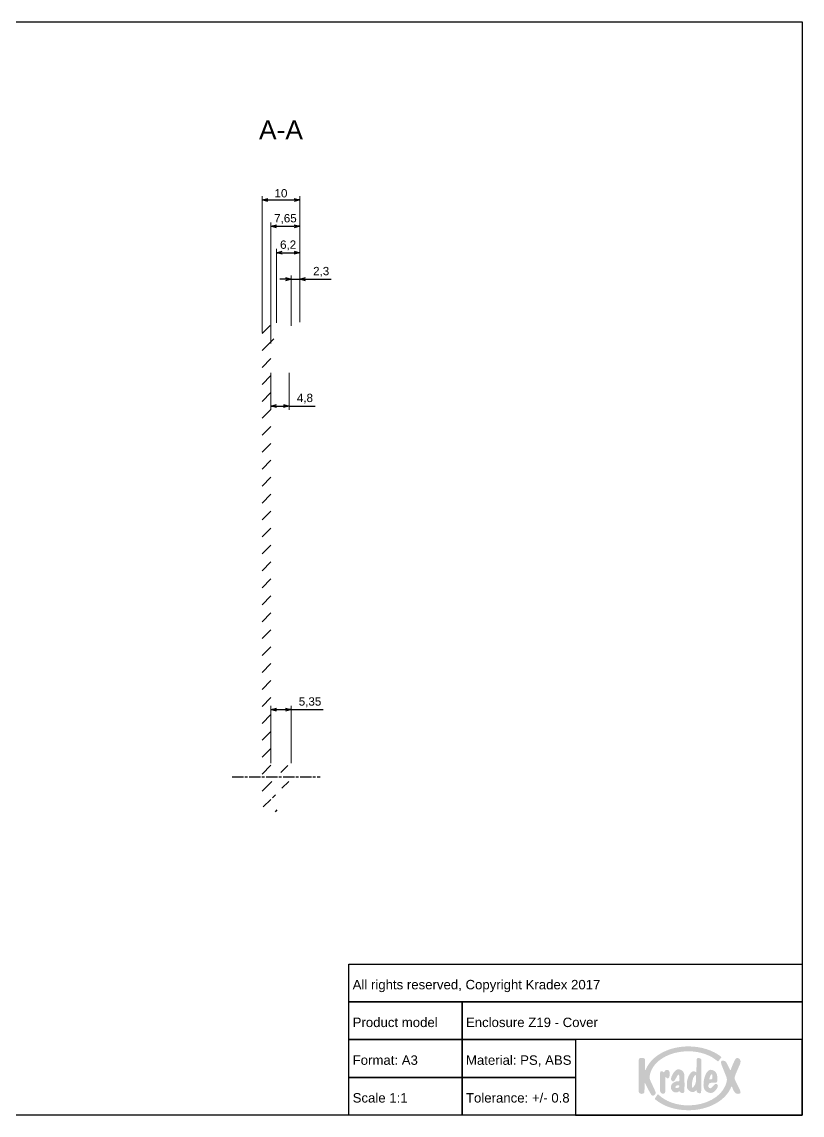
# Paper-space layout 'Cover' of a CAD drawing. Header units: millimetres. Extents: x 0 to 413, y 1 to 290.
# Drawn here: x 206.8 to 413.5, y 0.5 to 290.2 of the extents above; entities that cross this region are included whole.
import ezdxf

# ---------------------------------------------------------------- set-up
doc = ezdxf.new("R2010")
doc.units = ezdxf.units.MM
doc.linetypes.add('ACAD_ISO10W100', pattern=[18, 12, -3, 0, -3])
doc.linetypes.add('AM_ISO08W050x2', pattern=[9, 6, -0.75, 1.5, -0.75])
for name, color, linetype, lineweight in [('MD_Annotation', 7, 'Continuous', 25), ('MD_Axes', 7, 'ACAD_ISO10W100', 25), ('MD_Hatching', 7, 'Continuous', 25)]:
    doc.layers.add(name, color=color, linetype=linetype, lineweight=lineweight)
doc.layers.add('Tabelka', color=7, linetype='Continuous')
doc.styles.get("Standard").update_dxf_attribs({"font": 'arial.ttf'})
doc.dimstyles.new('ISO-25', dxfattribs={"dimtxt": 2.2, "dimasz": 1.5, "dimexe": 1, "dimexo": 0.625, "dimtad": 1, "dimrnd": 0.05, "dimtxsty": 'Standard', "dimblk": 'OPEN30', "dimcen": 2.5, "dimadec": 0, "dimazin": 0, "dimtfac": 1, "dimtmove": 0, "dimatfit": 3, "dimfxl": 1, "dimlwe": 18, "dimarcsym": 0})

# ---------------------------------------------------------------- blocks, each defined once
blk = doc.blocks.new('_Open30')
at = {"color": 0, "linetype": 'ByBlock', "lineweight": -2}
for p, q in [((-1, 0.27), (0, 0)), ((0, 0), (-1, -0.27)), ((0, 0), (-1, 0))]:
    blk.add_line(p, q, dxfattribs=at)
blk = doc.blocks.new('*D79')
at = {"layer": 'Defpoints', "color": 0, "transparency": 16777216}
for p in [(278.17, 107.97), (272.81, 93.15), (278.17, 93.15)]:
    blk.add_point(p, dxfattribs=at)
at = {"layer": 'MD_Annotation', "color": 0, "lineweight": 18, "transparency": 16777216}
for p, q in [((272.81, 93.77), (272.81, 108.97)), ((278.17, 93.77), (278.17, 108.97))]:
    blk.add_line(p, q, dxfattribs=at)
at = {"layer": 'MD_Annotation', "color": 0, "lineweight": -2, "transparency": 16777216}
for p, q in [((274.31, 107.97), (276.67, 107.97)), ((278.17, 107.97), (286.65, 107.97))]:
    blk.add_line(p, q, dxfattribs=at)
at = {"layer": 'MD_Annotation', "color": 0, "lineweight": -2, "transparency": 16777216, "xscale": 1.5, "yscale": 1.5, "zscale": 1.5, "rotation": 180}
blk.add_blockref('_Open30', (272.81, 107.97), dxfattribs=at)
at = {"layer": 'MD_Annotation', "color": 0, "lineweight": -2, "transparency": 16777216, "xscale": 1.5, "yscale": 1.5, "zscale": 1.5}
blk.add_blockref('_Open30', (278.17, 107.97), dxfattribs=at)
at = {"layer": 'MD_Annotation', "color": 0, "transparency": 16777216, "insert": (283.16, 109.92), "char_height": 2.2, "attachment_point": 5}
blk.add_mtext('5,35', dxfattribs=at)
blk = doc.blocks.new('*D80')
at = {"layer": 'Defpoints', "color": 0, "transparency": 16777216}
for p in [(280.46, 243.02), (280.46, 210.02), (270.46, 207.28)]:
    blk.add_point(p, dxfattribs=at)
at = {"layer": 'MD_Annotation', "color": 0, "lineweight": 18, "transparency": 16777216}
for p, q in [((270.46, 207.91), (270.46, 244.02)), ((280.46, 210.64), (280.46, 244.02))]:
    blk.add_line(p, q, dxfattribs=at)
at = {"layer": 'MD_Annotation', "color": 0, "lineweight": -2, "transparency": 16777216}
blk.add_line((271.96, 243.02), (278.96, 243.02), dxfattribs=at)
at = {"layer": 'MD_Annotation', "color": 0, "lineweight": -2, "transparency": 16777216, "xscale": 1.5, "yscale": 1.5, "zscale": 1.5, "rotation": 180}
blk.add_blockref('_Open30', (270.46, 243.02), dxfattribs=at)
at = {"layer": 'MD_Annotation', "color": 0, "lineweight": -2, "transparency": 16777216, "xscale": 1.5, "yscale": 1.5, "zscale": 1.5}
blk.add_blockref('_Open30', (280.46, 243.02), dxfattribs=at)
at = {"layer": 'MD_Annotation', "color": 0, "transparency": 16777216, "insert": (275.46, 244.77), "char_height": 2.2, "attachment_point": 5}
blk.add_mtext('10', dxfattribs=at)
blk = doc.blocks.new('*D81')
at = {"layer": 'Defpoints', "color": 0, "transparency": 16777216}
for p in [(280.46, 229.02), (274.26, 209.82), (280.46, 210.02)]:
    blk.add_point(p, dxfattribs=at)
at = {"layer": 'MD_Annotation', "color": 0, "lineweight": 18, "transparency": 16777216}
for p, q in [((274.26, 210.45), (274.26, 230.02)), ((280.46, 210.64), (280.46, 230.02))]:
    blk.add_line(p, q, dxfattribs=at)
at = {"layer": 'MD_Annotation', "color": 0, "lineweight": -2, "transparency": 16777216}
blk.add_line((275.76, 229.02), (278.96, 229.02), dxfattribs=at)
at = {"layer": 'MD_Annotation', "color": 0, "lineweight": -2, "transparency": 16777216, "xscale": 1.5, "yscale": 1.5, "zscale": 1.5, "rotation": 180}
blk.add_blockref('_Open30', (274.26, 229.02), dxfattribs=at)
at = {"layer": 'MD_Annotation', "color": 0, "lineweight": -2, "transparency": 16777216, "xscale": 1.5, "yscale": 1.5, "zscale": 1.5}
blk.add_blockref('_Open30', (280.46, 229.02), dxfattribs=at)
at = {"layer": 'MD_Annotation', "color": 0, "transparency": 16777216, "insert": (277.36, 230.96), "char_height": 2.2, "attachment_point": 5}
blk.add_mtext('6,2', dxfattribs=at)
blk = doc.blocks.new('*D82')
at = {"layer": 'Defpoints', "color": 0, "transparency": 16777216}
for p in [(280.46, 236.02), (280.46, 210.02), (272.81, 204.39)]:
    blk.add_point(p, dxfattribs=at)
at = {"layer": 'MD_Annotation', "color": 0, "lineweight": 18, "transparency": 16777216}
for p, q in [((272.81, 205.01), (272.81, 237.02)), ((280.46, 210.64), (280.46, 237.02))]:
    blk.add_line(p, q, dxfattribs=at)
at = {"layer": 'MD_Annotation', "color": 0, "lineweight": -2, "transparency": 16777216}
blk.add_line((274.31, 236.02), (278.96, 236.02), dxfattribs=at)
at = {"layer": 'MD_Annotation', "color": 0, "lineweight": -2, "transparency": 16777216, "xscale": 1.5, "yscale": 1.5, "zscale": 1.5, "rotation": 180}
blk.add_blockref('_Open30', (272.81, 236.02), dxfattribs=at)
at = {"layer": 'MD_Annotation', "color": 0, "lineweight": -2, "transparency": 16777216, "xscale": 1.5, "yscale": 1.5, "zscale": 1.5}
blk.add_blockref('_Open30', (280.46, 236.02), dxfattribs=at)
at = {"layer": 'MD_Annotation', "color": 0, "transparency": 16777216, "insert": (276.64, 237.96), "char_height": 2.2, "attachment_point": 5}
blk.add_mtext('7,65', dxfattribs=at)
blk = doc.blocks.new('*D108')
at = {"layer": 'Defpoints', "color": 0, "transparency": 16777216}
for p in [(272.81, 197.87), (277.63, 197.87), (277.63, 188.41)]:
    blk.add_point(p, dxfattribs=at)
at = {"layer": 'MD_Annotation', "color": 0, "lineweight": 18, "transparency": 16777216}
for p, q in [((272.81, 197.24), (272.81, 187.41)), ((277.63, 197.24), (277.63, 187.41))]:
    blk.add_line(p, q, dxfattribs=at)
at = {"layer": 'MD_Annotation', "color": 0, "lineweight": -2, "transparency": 16777216}
for p, q in [((274.31, 188.41), (276.13, 188.41)), ((277.63, 188.41), (284.48, 188.41))]:
    blk.add_line(p, q, dxfattribs=at)
at = {"layer": 'MD_Annotation', "color": 0, "lineweight": -2, "transparency": 16777216, "xscale": 1.5, "yscale": 1.5, "zscale": 1.5, "rotation": 180}
blk.add_blockref('_Open30', (272.81, 188.41), dxfattribs=at)
at = {"layer": 'MD_Annotation', "color": 0, "lineweight": -2, "transparency": 16777216, "xscale": 1.5, "yscale": 1.5, "zscale": 1.5}
blk.add_blockref('_Open30', (277.63, 188.41), dxfattribs=at)
at = {"layer": 'MD_Annotation', "color": 0, "transparency": 16777216, "insert": (281.81, 190.35), "char_height": 2.2, "attachment_point": 5}
blk.add_mtext('4,8', dxfattribs=at)
blk = doc.blocks.new('*D109')
at = {"layer": 'Defpoints', "color": 0, "transparency": 16777216}
for p in [(278.14, 222.02), (278.14, 209.02), (280.46, 210.02)]:
    blk.add_point(p, dxfattribs=at)
at = {"layer": 'MD_Annotation', "color": 0, "lineweight": -2, "transparency": 16777216}
for p, q in [((276.64, 222.02), (275.14, 222.02)), ((278.14, 222.02), (280.46, 222.02)), ((281.96, 222.02), (288.76, 222.02))]:
    blk.add_line(p, q, dxfattribs=at)
at = {"layer": 'MD_Annotation', "color": 0, "lineweight": 18, "transparency": 16777216}
for p, q in [((278.14, 209.64), (278.14, 223.02)), ((280.46, 210.64), (280.46, 223.02))]:
    blk.add_line(p, q, dxfattribs=at)
at = {"layer": 'MD_Annotation', "color": 0, "lineweight": -2, "transparency": 16777216, "xscale": 1.5, "yscale": 1.5, "zscale": 1.5}
blk.add_blockref('_Open30', (278.14, 222.02), dxfattribs=at)
at = {"layer": 'MD_Annotation', "color": 0, "lineweight": -2, "transparency": 16777216, "xscale": 1.5, "yscale": 1.5, "zscale": 1.5, "rotation": 180}
blk.add_blockref('_Open30', (280.46, 222.02), dxfattribs=at)
at = {"layer": 'MD_Annotation', "color": 0, "transparency": 16777216, "insert": (286.11, 223.96), "char_height": 2.2, "attachment_point": 5}
blk.add_mtext('2,3', dxfattribs=at)

psp = doc.layouts.new('Cover')

# ---------------------------------------------------------------- hatches: boundary and pattern name
at = {"layer": 'MD_Hatching'}
h = psp.add_hatch(dxfattribs=at)
h.set_pattern_fill('ANSI31', color=256, style=0)
edge = h.paths.add_edge_path(flags=0)
edge.add_line((272.813, 145.357), (270.463, 145.357))
edge.add_line((270.463, 145.357), (270.463, 83.434))
edge.add_ellipse((272.963, 83.434), major_axis=(-2.5, 0), ratio=1, start_angle=0, end_angle=88.2)
edge.add_line((272.884, 80.935), (274.451, 80.886))
edge.add_line((274.451, 80.886), (274.451, 83.037))
edge.add_line((274.451, 83.037), (272.763, 83.09))
edge.add_line((272.763, 83.09), (272.763, 84.599))
edge.add_line((272.763, 84.599), (273.987, 84.599))
edge.add_line((273.987, 84.599), (273.987, 86.289))
edge.add_line((273.987, 86.289), (272.813, 86.289))
edge.add_line((272.813, 86.289), (272.813, 87.127))
edge.add_line((272.813, 87.127), (278.173, 87.127))
edge.add_line((278.173, 87.127), (278.173, 88.947))
edge.add_line((278.173, 88.947), (272.273, 88.947))
edge.add_line((272.273, 88.947), (272.273, 91.327))
edge.add_line((272.273, 91.327), (278.173, 91.327))
edge.add_line((278.173, 91.327), (278.173, 93.147))
edge.add_line((278.173, 93.147), (272.813, 93.147))
edge.add_line((272.813, 93.147), (272.813, 145.357))
edge = h.paths.add_edge_path(flags=0)
edge.add_line((270.463, 145.357), (272.813, 145.357))
edge.add_line((272.813, 145.357), (272.813, 204.386))
edge.add_line((272.813, 204.386), (274.132, 204.386))
edge.add_line((274.132, 204.386), (274.132, 206.196))
edge.add_line((274.132, 206.196), (272.763, 206.196))
edge.add_line((272.763, 206.196), (272.763, 207.554))
edge.add_line((272.763, 207.554), (274.263, 207.601))
edge.add_line((274.263, 207.601), (274.263, 209.822))
edge.add_line((274.263, 209.822), (272.884, 209.779))
edge.add_ellipse((272.963, 207.28), major_axis=(-0.079, 2.499), ratio=1, start_angle=360, end_angle=448.2)
edge.add_line((270.463, 207.28), (270.463, 145.357))
at = {"layer": 'Tabelka', "true_color": 0x00539f}
h = psp.add_hatch(color=154, dxfattribs=at)
h.dxf.hatch_style = 2
edge = h.paths.add_edge_path()
edge.add_spline(control_points=[(374.4, 7.291), (374.4, 7.291), (373.458, 9.308), (373.458, 9.308), (372.975, 10.322), (373.083, 10.415), (373.09, 10.696), (373.101, 10.824), (373.146, 11.07), (373.22, 11.439), (374.094, 14.929), (378.297, 17.44), (383.379, 17.44), (386.487, 17.44), (389.258, 16.41), (391.088, 14.808), (391.159, 14.745), (391.251, 14.719), (391.315, 14.808), (391.355, 14.864), (391.986, 15.697), (392.028, 15.751), (392.094, 15.836), (392.113, 15.932), (391.994, 16.024), (389.85, 17.691), (386.783, 18.731), (383.379, 18.731), (378.309, 18.731), (373.99, 16.42), (372.343, 13.182), (372.297, 13.086), (372.285, 13.059), (372.23, 12.946), (371.94, 12.244), (371.86, 12.131), (371.873, 12.93), (371.873, 12.93), (371.902, 15.067), (371.902, 15.067), (371.91, 15.573), (371.52, 15.702), (370.894, 15.687), (370.421, 15.677), (370.214, 15.474), (370.213, 15.123), (370.213, 15.123), (370.185, 6.943), (370.185, 6.943), (370.184, 6.556), (370.452, 6.172), (370.962, 6.154), (371.498, 6.136), (371.693, 6.457), (371.706, 6.718), (371.757, 7.752), (371.783, 8.272), (371.783, 8.595), (371.769, 9.415), (371.889, 9.015), (372.065, 8.637), (372.439, 7.826), (372.964, 6.854), (373.499, 5.981), (373.68, 5.687), (374.059, 5.607), (374.365, 5.809), (374.947, 6.192), (374.583, 6.886), (374.4, 7.291), (374.4, 7.291), (374.4, 7.291), (374.4, 7.291)], knot_values=[0, 0, 0, 0, 1, 1, 1, 2, 2, 2, 3, 3, 3, 4, 4, 4, 5, 5, 5, 6, 6, 6, 7, 7, 7, 8, 8, 8, 9, 9, 9, 10, 10, 10, 11, 11, 11, 12, 12, 12, 13, 13, 13, 14, 14, 14, 15, 15, 15, 16, 16, 16, 17, 17, 17, 18, 18, 18, 19, 19, 19, 20, 20, 20, 21, 21, 21, 22, 22, 22, 23, 23, 23, 24, 24, 24, 24], degree=3, periodic=0)
edge = h.paths.add_edge_path()
edge.add_spline(control_points=[(377.556, 10.414), (377.786, 9.987), (378.382, 10.376), (378.382, 11.011), (378.382, 11.162), (378.382, 11.806), (378.382, 11.806), (378.382, 12.279), (378.072, 12.506), (377.748, 12.506), (377.398, 12.506), (377.217, 12.412), (377.112, 12.234), (377.071, 12.164), (377.026, 11.847), (376.849, 11.865), (376.673, 11.882), (376.626, 12.163), (376.319, 12.169), (376.067, 12.169), (375.848, 12.04), (375.848, 11.516), (375.848, 11.516), (375.848, 7.127), (375.848, 7.127), (375.848, 6.758), (376.055, 6.191), (376.598, 6.191), (377.099, 6.191), (377.211, 6.475), (377.215, 6.676), (377.215, 6.676), (377.207, 8.874), (377.229, 9.968), (377.242, 10.63), (377.305, 10.878), (377.556, 10.414), (377.556, 10.414), (377.556, 10.414), (377.556, 10.414)], knot_values=[0, 0, 0, 0, 1, 1, 1, 2, 2, 2, 3, 3, 3, 4, 4, 4, 5, 5, 5, 6, 6, 6, 7, 7, 7, 8, 8, 8, 9, 9, 9, 10, 10, 10, 11, 11, 11, 12, 12, 12, 13, 13, 13, 13], degree=3, periodic=0)
edge = h.paths.add_edge_path()
edge.add_spline(control_points=[(380.113, 9.439), (379.525, 9.316), (378.763, 8.808), (378.708, 8.053), (378.635, 7.063), (379.492, 6.305), (380.421, 6.565), (380.886, 6.695), (380.88, 7.04), (381.115, 6.729), (381.236, 6.568), (381.403, 6.369), (381.715, 6.369), (382.059, 6.369), (382.236, 6.493), (382.29, 6.801), (382.362, 7.207), (382.315, 11.04), (382.292, 11.179), (382.22, 11.625), (382.082, 11.983), (381.812, 12.229), (381.539, 12.477), (380.959, 12.729), (380.581, 12.676), (379.876, 12.579), (379.309, 11.602), (379.045, 11.075), (378.949, 10.883), (378.562, 10.051), (378.852, 9.762), (378.852, 9.762), (379.015, 9.598), (379.015, 9.598), (379.257, 9.357), (379.567, 9.472), (379.695, 9.688), (379.695, 9.688), (380.236, 10.591), (380.502, 11.045), (380.601, 11.214), (381.001, 11.728), (381.005, 10.024), (381.007, 9.173), (380.774, 9.576), (380.113, 9.439), (380.113, 9.439), (380.113, 9.439), (380.113, 9.439)], knot_values=[0, 0, 0, 0, 1, 1, 1, 2, 2, 2, 3, 3, 3, 4, 4, 4, 5, 5, 5, 6, 6, 6, 7, 7, 7, 8, 8, 8, 9, 9, 9, 10, 10, 10, 11, 11, 11, 12, 12, 12, 13, 13, 13, 14, 14, 14, 15, 15, 15, 16, 16, 16, 16], degree=3, periodic=0)
edge = h.paths.add_edge_path()
edge.add_spline(control_points=[(380.498, 7.729), (380.118, 7.685), (379.624, 7.769), (379.985, 8.156), (380.212, 8.4), (380.399, 8.419), (380.652, 8.451), (381.082, 8.505), (381.111, 7.801), (380.498, 7.729)], knot_values=[0, 0, 0, 0, 1, 1, 1, 2, 2, 2, 3, 3, 3, 3], degree=3, periodic=0)
edge = h.paths.add_edge_path()
edge.add_spline(control_points=[(386.384, 6.308), (386.674, 6.308), (386.735, 6.382), (386.737, 6.589), (386.737, 6.589), (386.82, 15.036), (386.82, 15.036), (386.824, 15.508), (386.259, 15.655), (385.958, 15.655), (385.713, 15.655), (385.56, 15.554), (385.554, 15.281), (385.554, 15.281), (385.472, 11.866), (385.472, 11.866), (384.065, 13.004), (382.946, 10.293), (382.946, 8.919), (382.946, 7.545), (383.043, 7.442), (383.455, 7.101), (383.78, 6.831), (384.073, 6.645), (384.445, 6.645), (384.721, 6.645), (384.893, 6.692), (385.182, 6.914), (385.471, 7.135), (385.557, 7.15), (385.557, 7.15), (385.557, 7.15), (385.557, 6.859), (385.557, 6.859), (385.557, 6.565), (385.907, 6.308), (386.384, 6.308)], knot_values=[0, 0, 0, 0, 1, 1, 1, 2, 2, 2, 3, 3, 3, 4, 4, 4, 5, 5, 5, 6, 6, 6, 7, 7, 7, 8, 8, 8, 9, 9, 9, 10, 10, 10, 11, 11, 11, 12, 12, 12, 12], degree=3, periodic=0)
edge = h.paths.add_edge_path()
edge.add_spline(control_points=[(385.118, 8.63), (384.366, 7.389), (384.294, 7.54), (384.294, 8.498), (384.294, 10.08), (384.907, 11.124), (385.254, 11.124), (385.336, 11.124), (385.388, 11.04), (385.388, 10.864), (385.388, 10.127), (385.464, 9.201), (385.118, 8.63), (385.118, 8.63), (385.118, 8.63), (385.118, 8.63)], knot_values=[0, 0, 0, 0, 1, 1, 1, 2, 2, 2, 3, 3, 3, 4, 4, 4, 5, 5, 5, 5], degree=3, periodic=0)
edge = h.paths.add_edge_path()
edge.add_spline(control_points=[(389.492, 9.095), (389.492, 9.095), (390.616, 9.136), (390.616, 9.136), (390.9, 9.169), (391, 9.239), (391, 9.569), (391, 9.569), (391, 10.786), (391, 10.786), (391, 11.449), (390.571, 11.953), (390.321, 12.145), (390.076, 12.335), (389.597, 12.551), (389.208, 12.534), (388.481, 12.526), (387.981, 11.545), (387.757, 10.874), (387.502, 10.107), (387.353, 9.558), (387.353, 8.481), (387.353, 7.405), (387.907, 6.919), (388.132, 6.77), (388.92, 6.249), (389.724, 6.275), (390.195, 6.747), (390.499, 7.049), (390.93, 7.43), (391.129, 8.003), (391.191, 8.158), (391.194, 8.457), (391.022, 8.63), (390.832, 8.825), (390.588, 8.908), (390.33, 8.65), (390.33, 8.65), (389.54, 7.837), (389.54, 7.837), (389.076, 7.36), (388.517, 7.777), (388.672, 8.45), (388.8, 9.015), (389.065, 9.079), (389.492, 9.095)], knot_values=[0, 0, 0, 0, 1, 1, 1, 2, 2, 2, 3, 3, 3, 4, 4, 4, 5, 5, 5, 6, 6, 6, 7, 7, 7, 8, 8, 8, 9, 9, 9, 10, 10, 10, 11, 11, 11, 12, 12, 12, 13, 13, 13, 14, 14, 14, 15, 15, 15, 15], degree=3, periodic=0)
edge = h.paths.add_edge_path()
edge.add_spline(control_points=[(388.924, 10.239), (389.036, 10.542), (389.263, 11.388), (389.53, 11.378), (389.621, 11.375), (389.683, 11.262), (389.69, 11.092), (389.704, 10.755), (389.684, 10.662), (389.684, 10.397), (389.684, 10.194), (389.665, 10.099), (389.493, 10.041), (389.052, 9.892), (388.814, 9.944), (388.924, 10.239), (388.924, 10.239), (388.924, 10.239), (388.924, 10.239)], knot_values=[0, 0, 0, 0, 1, 1, 1, 2, 2, 2, 3, 3, 3, 4, 4, 4, 5, 5, 5, 6, 6, 6, 6], degree=3, periodic=0)
edge = h.paths.add_edge_path()
edge.add_spline(control_points=[(395.857, 9.549), (395.528, 10.214), (395.469, 10.444), (395.964, 11.589), (395.964, 11.589), (397.023, 14.032), (397.023, 14.032), (397.224, 14.496), (397.262, 15.1), (396.858, 15.427), (396.119, 16.025), (395.832, 15.605), (395.13, 13.964), (394.389, 12.234), (394.639, 12.082), (394.138, 13.014), (394.138, 13.014), (393.509, 14.329), (393.509, 14.329), (393.296, 14.775), (392.902, 14.907), (392.583, 14.969), (391.831, 15.116), (391.874, 14.475), (392.282, 13.463), (392.282, 13.463), (393.098, 11.441), (393.098, 11.441), (393.452, 10.563), (393.697, 10.181), (393.476, 9.344), (393.398, 9.049), (393.304, 8.769), (393.199, 8.498), (393.177, 8.439), (393.17, 8.424), (393.128, 8.321), (391.925, 5.32), (387.94, 3.108), (383.379, 3.108), (380.107, 3.108), (377.219, 4.191), (375.426, 5.967), (375.353, 6.037), (375.263, 6.041), (375.189, 5.963), (375.125, 5.871), (374.537, 4.99), (374.495, 4.92), (374.453, 4.851), (374.481, 4.755), (374.531, 4.714), (376.807, 2.825), (379.854, 1.817), (383.379, 1.817), (388.572, 1.817), (392.965, 4.248), (394.53, 7.605), (394.549, 7.645), (394.573, 7.698), (394.595, 7.754), (394.929, 8.701), (394.882, 7.745), (395.455, 6.822), (395.947, 6.029), (396.493, 6.127), (396.825, 6.201), (397.27, 6.3), (397.247, 6.739), (396.893, 7.453), (396.893, 7.453), (395.857, 9.549), (395.857, 9.549), (395.857, 9.549), (395.857, 9.549), (395.857, 9.549)], knot_values=[0, 0, 0, 0, 1, 1, 1, 2, 2, 2, 3, 3, 3, 4, 4, 4, 5, 5, 5, 6, 6, 6, 7, 7, 7, 8, 8, 8, 9, 9, 9, 10, 10, 10, 11, 11, 11, 12, 12, 12, 13, 13, 13, 14, 14, 14, 15, 15, 15, 16, 16, 16, 17, 17, 17, 18, 18, 18, 19, 19, 19, 20, 20, 20, 21, 21, 21, 22, 22, 22, 23, 23, 23, 24, 24, 24, 25, 25, 25, 25], degree=3, periodic=0)

# ---------------------------------------------------------------- linework, layer by layer
at = {"layer": 'MD_Axes', "linetype": 'AM_ISO08W050x2', "ltscale": 0.5}
psp.add_line((262.509, 90.137), (285.875, 90.137), dxfattribs=at)
at = {"layer": 'Tabelka'}
for points in [[(0.22, 290.193), (413.476, 290.193), (413.476, 0.521), (0.22, 0.521)], [(413.476, 30.521), (293.476, 30.521), (293.476, 40.521), (413.476, 40.521)], [(323.476, 20.521), (293.476, 20.521), (293.476, 30.521), (323.476, 30.521)], [(413.476, 20.521), (323.476, 20.521), (323.476, 30.521), (413.476, 30.521)], [(323.476, 10.521), (293.476, 10.521), (293.476, 20.521), (323.476, 20.521)], [(353.476, 10.521), (323.476, 10.521), (323.476, 20.521), (353.476, 20.521)], [(413.476, 20.521), (353.476, 20.521), (353.476, 0.521), (413.476, 0.521)], [(323.476, 0.521), (293.476, 0.521), (293.476, 10.521), (323.476, 10.521)], [(353.476, 0.521), (323.476, 0.521), (323.476, 10.521), (353.476, 10.521)]]:
    psp.add_lwpolyline(points, close=True, dxfattribs=at)

# ---------------------------------------------------------------- texts
at = {"insert": (293.476, 40.521), "char_height": 2.5, "attachment_point": 1}
psp.add_mtext_dynamic_manual_height_columns('\\P All rights reserved, Copyright Kradex 2017', width=120, gutter_width=12.5, heights=[0], dxfattribs=at)
at = {"layer": 'MD_Annotation', "color": 7, "insert": (275.463, 259.068), "char_height": 5, "width": 14.29059, "attachment_point": 8}
psp.add_mtext('A-A', dxfattribs=at)
at = {"layer": 'Tabelka', "char_height": 2.5, "attachment_point": 1}
for s, width, heights, insert in [('\\pi15;\\P\\pi0; Product model', 30, [9.962], (293.476, 30.521)), ('\\P Enclosure Z19 - Cover ', 90, [0], (323.476, 30.521)), ('\\P Format: A3', 30, [0], (293.476, 20.521)), ('\\P Material: PS, ABS', 30, [0], (323.476, 20.521)), ('\\P Scale 1:1', 30, [0], (293.476, 10.521)), ('\\P Tolerance: +/- 0.8', 30, [0], (323.476, 10.521))]:
    psp.add_mtext_dynamic_manual_height_columns(s, width=width, gutter_width=12.5, heights=heights, dxfattribs=dict(at, insert=insert))

# ---------------------------------------------------------------- dimensions: what is measured, and where the dimension line sits
at = {"layer": 'MD_Annotation'}
for base, p1, p2, picture, middle in [((280.463, 243.017), (270.463, 207.28), (280.463, 210.017), '*D80', (275.463, 244.765)), ((280.463, 236.017), (272.813, 204.386), (280.463, 210.017), '*D82', (276.638, 237.964)), ((280.463, 229.017), (274.263, 209.822), (280.463, 210.017), '*D81', (277.363, 230.964)), ((278.173, 107.972), (272.813, 93.147), (278.173, 93.147), '*D79', (283.163, 109.919))]:
    dim = psp.add_linear_dim(base=base, p1=p1, p2=p2, angle=180, dimstyle='ISO-25', override={"dimlfac": -1}, dxfattribs=at)
    dim.commit()
    dim.dimension.update_dxf_attribs({"geometry": picture, "text_midpoint": middle})
dim = psp.add_linear_dim(base=(278.143, 222.017), p1=(280.463, 210.017), p2=(278.143, 209.017), angle=180, dimstyle='ISO-25', override={"dimlfac": -1}, dxfattribs=at)
dim.commit()
dim.dimension.update_dxf_attribs({"geometry": '*D109', "text_midpoint": (286.109, 222.017), "dimtype": 160})
dim = psp.add_linear_dim(base=(277.633, 188.406), p1=(272.813, 197.867), p2=(277.633, 197.867), dimstyle='ISO-25', override={"dimlfac": -1}, dxfattribs=at)
dim.commit()
dim.dimension.update_dxf_attribs({"geometry": '*D108', "text_midpoint": (281.807, 190.354)})

doc.saveas('drawing.dxf')
